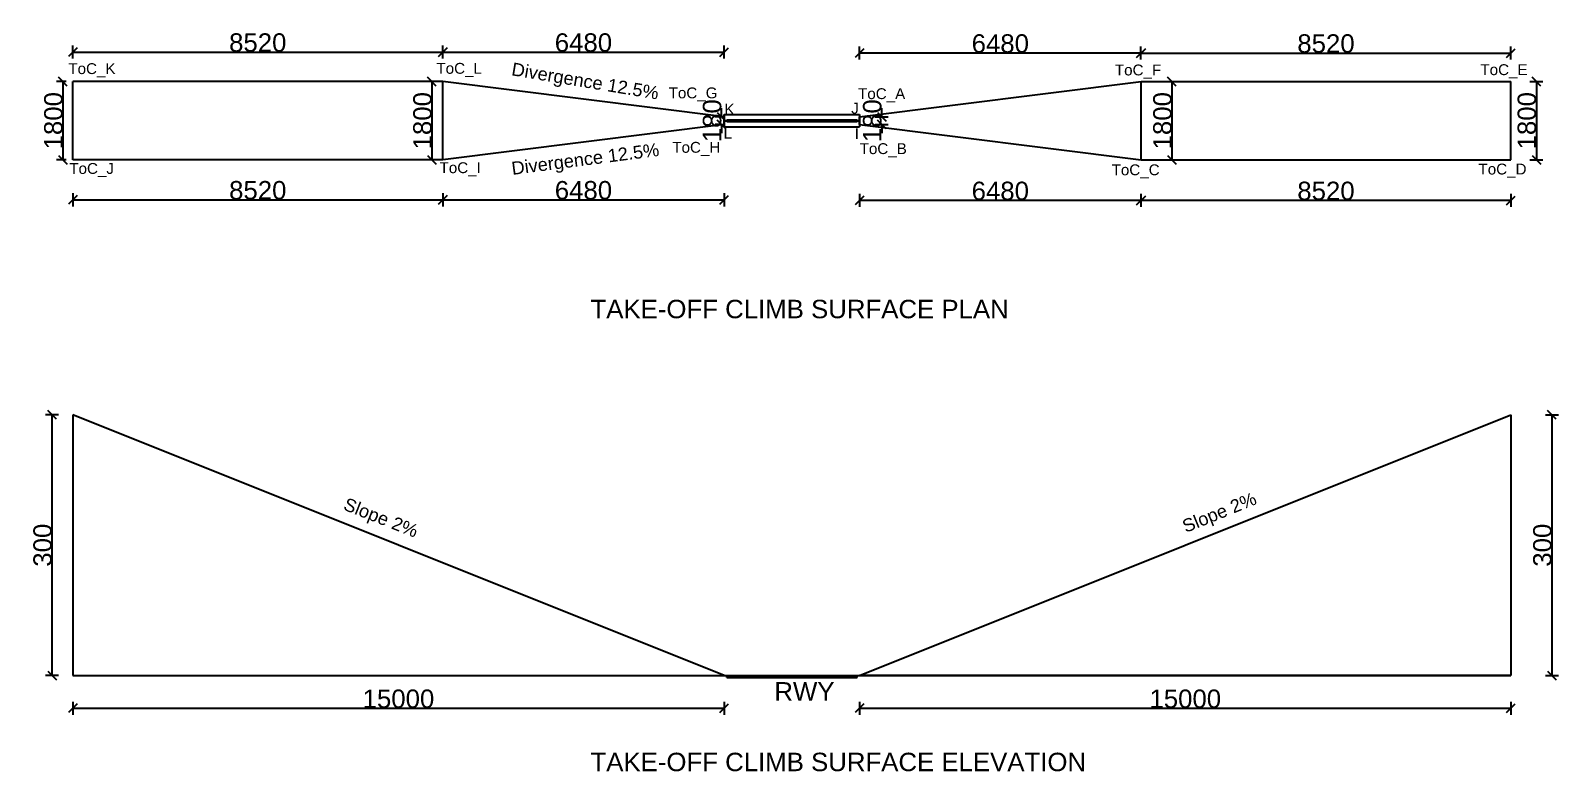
# Model space of a CAD drawing. Header units: metres. Extents: x 53499 to 358985, y 19300 to 120860.
# Drawn here: x 167965 to 203150, y 19300 to 36365 of the extents above; entities that cross this region are included whole.
import ezdxf

# ---------------------------------------------------------------- set-up
doc = ezdxf.new("R2010")
doc.units = ezdxf.units.M
doc.header["$MEASUREMENT"] = 0
doc.linetypes.add('ACAD_ISO02W100', pattern=[15, 12, -3])
for name, color, linetype in [('Approach', 20, 'Continuous'), ('Approach Elev', 132, 'Continuous'), ('Dimtxt', 82, 'Continuous'), ('Runway', 10, 'Continuous'), ('RWY CL', 80, 'ACAD_ISO02W100'), ('RWY Strip', 160, 'Continuous'), ('Text', 240, 'Continuous'), ('ToC', 200, 'Continuous')]:
    doc.layers.add(name, color=color, linetype=linetype)
doc.styles.add('Dimtxt', font='arial.ttf', dxfattribs={"height": 425})
doc.styles.get("Standard").update_dxf_attribs({"font": 'arial.ttf', "height": 425})
doc.styles.add('style1', font='arial.ttf', dxfattribs={"height": 250})
doc.dimstyles.new('Elev standard', dxfattribs={"dimtxt": 425, "dimasz": 200, "dimexe": 150, "dimexo": 150, "dimgap": 0.09, "dimtad": 1, "dimdec": 0, "dimlfac": 0.05, "dimzin": 0, "dimdsep": 46, "dimtxsty": 'Dimtxt', "dimblk": 'OBLIQUE', "dimcen": 0.09, "dimclrt": 256, "dimadec": 0, "dimazin": 0, "dimtfac": 1, "dimtdec": 0, "dimtix": 1, "dimtofl": 0, "dimtmove": 0, "dimatfit": 0, "dimfxl": 150, "dimfxlon": 1, "dimtolj": 1, "dimtzin": 0, "dimarcsym": 0})
doc.dimstyles.get("Standard").update_dxf_attribs({"dimtxt": 425, "dimasz": 200, "dimexe": 150, "dimexo": 150, "dimgap": 0.09, "dimtad": 1, "dimdec": 0, "dimzin": 0, "dimdsep": 46, "dimtxsty": 'Dimtxt', "dimblk": 'OBLIQUE', "dimcen": 0.09, "dimclrt": 256, "dimadec": 0, "dimazin": 0, "dimtfac": 1, "dimtdec": 0, "dimtix": 1, "dimtofl": 0, "dimtmove": 0, "dimatfit": 0, "dimfxl": 150, "dimfxlon": 1, "dimtolj": 1, "dimtzin": 0, "dimarcsym": 0})

# ---------------------------------------------------------------- blocks, each defined once
blk = doc.blocks.new('_Oblique')
at = {"color": 0, "linetype": 'ByBlock', "lineweight": -2}
blk.add_line((-0.5, -0.5), (0.5, 0.5), dxfattribs=at)
blk = doc.blocks.new('*D36')
at = {"layer": 'Defpoints', "color": 0, "transparency": 16777216}
for p in [(202057, 35188), (202057, 33388), (202642, 33388)]:
    blk.add_point(p, dxfattribs=at)
at = {"layer": 'Dimtxt', "color": 0, "lineweight": -2, "transparency": 16777216}
for p, q in [((202492, 35188), (202792, 35188)), ((202642, 35188), (202642, 33388)), ((202492, 33388), (202792, 33388))]:
    blk.add_line(p, q, dxfattribs=at)
at = {"layer": 'Dimtxt', "color": 0, "lineweight": -2, "transparency": 16777216, "xscale": 200, "yscale": 200, "zscale": 200}
for p, rotation in [((202642, 35188), 90), ((202642, 33388), 270)]:
    blk.add_blockref('_Oblique', p, dxfattribs=dict(at, rotation=rotation))
at = {"layer": 'Dimtxt', "transparency": 16777216, "insert": (202425, 34288), "char_height": 425, "attachment_point": 5, "rotation": 90, "style": 'Dimtxt'}
blk.add_mtext('\\A1;1800', dxfattribs=at)
blk = doc.blocks.new('*D38')
at = {"layer": 'Defpoints', "color": 0, "transparency": 16777216}
for p in [(168937, 35188), (168710, 33388), (168937, 33388)]:
    blk.add_point(p, dxfattribs=at)
at = {"layer": 'Dimtxt', "color": 0, "lineweight": -2, "transparency": 16777216}
for p, q in [((168787, 35188), (168560, 35188)), ((168710, 35188), (168710, 33388)), ((168787, 33388), (168560, 33388))]:
    blk.add_line(p, q, dxfattribs=at)
at = {"layer": 'Dimtxt', "color": 0, "lineweight": -2, "transparency": 16777216, "xscale": 200, "yscale": 200, "zscale": 200}
for p, rotation in [((168710, 35188), 90), ((168710, 33388), 270)]:
    blk.add_blockref('_Oblique', p, dxfattribs=dict(at, rotation=rotation))
at = {"layer": 'Dimtxt', "transparency": 16777216, "insert": (168493, 34288), "char_height": 425, "attachment_point": 5, "rotation": 90, "style": 'Dimtxt'}
blk.add_mtext('\\A1;1800', dxfattribs=at)
blk = doc.blocks.new('*D39')
at = {"layer": 'Defpoints', "color": 0, "transparency": 16777216}
for p in [(177457, 35869), (168937, 35188), (177457, 35188)]:
    blk.add_point(p, dxfattribs=at)
at = {"layer": 'Dimtxt', "color": 0, "lineweight": -2, "transparency": 16777216}
for p, q in [((168937, 35719), (168937, 36019)), ((177457, 35719), (177457, 36019)), ((168937, 35869), (177457, 35869))]:
    blk.add_line(p, q, dxfattribs=at)
at = {"layer": 'Dimtxt', "color": 0, "lineweight": -2, "transparency": 16777216, "xscale": 200, "yscale": 200, "zscale": 200, "rotation": 180}
blk.add_blockref('_Oblique', (168937, 35869), dxfattribs=at)
at = {"layer": 'Dimtxt', "color": 0, "lineweight": -2, "transparency": 16777216, "xscale": 200, "yscale": 200, "zscale": 200}
blk.add_blockref('_Oblique', (177457, 35869), dxfattribs=at)
at = {"layer": 'Dimtxt', "transparency": 16777216, "insert": (173197, 36086), "char_height": 425, "attachment_point": 5, "style": 'Dimtxt'}
blk.add_mtext('\\A1;8520', dxfattribs=at)
blk = doc.blocks.new('*D40')
at = {"layer": 'Defpoints', "color": 0, "transparency": 16777216}
for p in [(183937, 35869), (177457, 35188), (183937, 34378)]:
    blk.add_point(p, dxfattribs=at)
at = {"layer": 'Dimtxt', "color": 0, "lineweight": -2, "transparency": 16777216}
for p, q in [((177457, 35719), (177457, 36019)), ((183937, 35719), (183937, 36019)), ((177457, 35869), (183937, 35869))]:
    blk.add_line(p, q, dxfattribs=at)
at = {"layer": 'Dimtxt', "color": 0, "lineweight": -2, "transparency": 16777216, "xscale": 200, "yscale": 200, "zscale": 200, "rotation": 180}
blk.add_blockref('_Oblique', (177457, 35869), dxfattribs=at)
at = {"layer": 'Dimtxt', "color": 0, "lineweight": -2, "transparency": 16777216, "xscale": 200, "yscale": 200, "zscale": 200}
blk.add_blockref('_Oblique', (183937, 35869), dxfattribs=at)
at = {"layer": 'Dimtxt', "transparency": 16777216, "insert": (180697, 36086), "char_height": 425, "attachment_point": 5, "style": 'Dimtxt'}
blk.add_mtext('\\A1;6480', dxfattribs=at)
blk = doc.blocks.new('*D41')
at = {"layer": 'Defpoints', "color": 0, "transparency": 16777216}
for p in [(168937, 33388), (177457, 33388), (177457, 32466)]:
    blk.add_point(p, dxfattribs=at)
at = {"layer": 'Dimtxt', "color": 0, "lineweight": -2, "transparency": 16777216}
for p, q in [((168937, 32616), (168937, 32316)), ((168937, 32466), (177457, 32466)), ((177457, 32616), (177457, 32316))]:
    blk.add_line(p, q, dxfattribs=at)
at = {"layer": 'Dimtxt', "color": 0, "lineweight": -2, "transparency": 16777216, "xscale": 200, "yscale": 200, "zscale": 200, "rotation": 180}
blk.add_blockref('_Oblique', (168937, 32466), dxfattribs=at)
at = {"layer": 'Dimtxt', "color": 0, "lineweight": -2, "transparency": 16777216, "xscale": 200, "yscale": 200, "zscale": 200}
blk.add_blockref('_Oblique', (177457, 32466), dxfattribs=at)
at = {"layer": 'Dimtxt', "transparency": 16777216, "insert": (173197, 32684), "char_height": 425, "attachment_point": 5, "style": 'Dimtxt'}
blk.add_mtext('\\A1;8520', dxfattribs=at)
blk = doc.blocks.new('*D42')
at = {"layer": 'Defpoints', "color": 0, "transparency": 16777216}
for p in [(183937, 34198), (177457, 33388), (183937, 32466)]:
    blk.add_point(p, dxfattribs=at)
at = {"layer": 'Dimtxt', "color": 0, "lineweight": -2, "transparency": 16777216}
for p, q in [((177457, 32616), (177457, 32316)), ((177457, 32466), (183937, 32466)), ((183937, 32616), (183937, 32316))]:
    blk.add_line(p, q, dxfattribs=at)
at = {"layer": 'Dimtxt', "color": 0, "lineweight": -2, "transparency": 16777216, "xscale": 200, "yscale": 200, "zscale": 200, "rotation": 180}
blk.add_blockref('_Oblique', (177457, 32466), dxfattribs=at)
at = {"layer": 'Dimtxt', "color": 0, "lineweight": -2, "transparency": 16777216, "xscale": 200, "yscale": 200, "zscale": 200}
blk.add_blockref('_Oblique', (183937, 32466), dxfattribs=at)
at = {"layer": 'Dimtxt', "transparency": 16777216, "insert": (180697, 32684), "char_height": 425, "attachment_point": 5, "style": 'Dimtxt'}
blk.add_mtext('\\A1;6480', dxfattribs=at)
blk = doc.blocks.new('*D43')
at = {"layer": 'Defpoints', "color": 0, "transparency": 16777216}
for p in [(187057, 35847), (193537, 35188), (187057, 34378)]:
    blk.add_point(p, dxfattribs=at)
at = {"layer": 'Dimtxt', "color": 0, "lineweight": -2, "transparency": 16777216}
for p, q in [((187057, 35697), (187057, 35997)), ((193537, 35697), (193537, 35997)), ((193537, 35847), (187057, 35847))]:
    blk.add_line(p, q, dxfattribs=at)
at = {"layer": 'Dimtxt', "color": 0, "lineweight": -2, "transparency": 16777216, "xscale": 200, "yscale": 200, "zscale": 200, "rotation": 180}
blk.add_blockref('_Oblique', (187057, 35847), dxfattribs=at)
at = {"layer": 'Dimtxt', "color": 0, "lineweight": -2, "transparency": 16777216, "xscale": 200, "yscale": 200, "zscale": 200}
blk.add_blockref('_Oblique', (193537, 35847), dxfattribs=at)
at = {"layer": 'Dimtxt', "transparency": 16777216, "insert": (190297, 36064), "char_height": 425, "attachment_point": 5, "style": 'Dimtxt'}
blk.add_mtext('\\A1;6480', dxfattribs=at)
blk = doc.blocks.new('*D44')
at = {"layer": 'Defpoints', "color": 0, "transparency": 16777216}
for p in [(202057, 35847), (193537, 35188), (202057, 35188)]:
    blk.add_point(p, dxfattribs=at)
at = {"layer": 'Dimtxt', "color": 0, "lineweight": -2, "transparency": 16777216}
for p, q in [((193537, 35697), (193537, 35997)), ((202057, 35697), (202057, 35997)), ((193537, 35847), (202057, 35847))]:
    blk.add_line(p, q, dxfattribs=at)
at = {"layer": 'Dimtxt', "color": 0, "lineweight": -2, "transparency": 16777216, "xscale": 200, "yscale": 200, "zscale": 200, "rotation": 180}
blk.add_blockref('_Oblique', (193537, 35847), dxfattribs=at)
at = {"layer": 'Dimtxt', "color": 0, "lineweight": -2, "transparency": 16777216, "xscale": 200, "yscale": 200, "zscale": 200}
blk.add_blockref('_Oblique', (202057, 35847), dxfattribs=at)
at = {"layer": 'Dimtxt', "transparency": 16777216, "insert": (197797, 36064), "char_height": 425, "attachment_point": 5, "style": 'Dimtxt'}
blk.add_mtext('\\A1;8520', dxfattribs=at)
blk = doc.blocks.new('*D45')
at = {"layer": 'Defpoints', "color": 0, "transparency": 16777216}
for p in [(193537, 33388), (202057, 33388), (193537, 32452)]:
    blk.add_point(p, dxfattribs=at)
at = {"layer": 'Dimtxt', "color": 0, "lineweight": -2, "transparency": 16777216}
for p, q in [((193537, 32602), (193537, 32302)), ((202057, 32452), (193537, 32452)), ((202057, 32602), (202057, 32302))]:
    blk.add_line(p, q, dxfattribs=at)
at = {"layer": 'Dimtxt', "color": 0, "lineweight": -2, "transparency": 16777216, "xscale": 200, "yscale": 200, "zscale": 200, "rotation": 180}
blk.add_blockref('_Oblique', (193537, 32452), dxfattribs=at)
at = {"layer": 'Dimtxt', "color": 0, "lineweight": -2, "transparency": 16777216, "xscale": 200, "yscale": 200, "zscale": 200}
blk.add_blockref('_Oblique', (202057, 32452), dxfattribs=at)
at = {"layer": 'Dimtxt', "transparency": 16777216, "insert": (197797, 32669), "char_height": 425, "attachment_point": 5, "style": 'Dimtxt'}
blk.add_mtext('\\A1;8520', dxfattribs=at)
blk = doc.blocks.new('*D46')
at = {"layer": 'Defpoints', "color": 0, "transparency": 16777216}
for p in [(187057, 34198), (193537, 33388), (187057, 32452)]:
    blk.add_point(p, dxfattribs=at)
at = {"layer": 'Dimtxt', "color": 0, "lineweight": -2, "transparency": 16777216}
for p, q in [((187057, 32602), (187057, 32302)), ((193537, 32452), (187057, 32452)), ((193537, 32602), (193537, 32302))]:
    blk.add_line(p, q, dxfattribs=at)
at = {"layer": 'Dimtxt', "color": 0, "lineweight": -2, "transparency": 16777216, "xscale": 200, "yscale": 200, "zscale": 200, "rotation": 180}
blk.add_blockref('_Oblique', (187057, 32452), dxfattribs=at)
at = {"layer": 'Dimtxt', "color": 0, "lineweight": -2, "transparency": 16777216, "xscale": 200, "yscale": 200, "zscale": 200}
blk.add_blockref('_Oblique', (193537, 32452), dxfattribs=at)
at = {"layer": 'Dimtxt', "transparency": 16777216, "insert": (190297, 32669), "char_height": 425, "attachment_point": 5, "style": 'Dimtxt'}
blk.add_mtext('\\A1;6480', dxfattribs=at)
blk = doc.blocks.new('*D47')
at = {"layer": 'Defpoints', "color": 0, "transparency": 16777216}
for p in [(193537, 35188), (193537, 33388), (194250, 33388)]:
    blk.add_point(p, dxfattribs=at)
at = {"layer": 'Dimtxt', "color": 0, "lineweight": -2, "transparency": 16777216}
for p, q in [((194100, 35188), (194400, 35188)), ((194250, 35188), (194250, 33388)), ((194100, 33388), (194400, 33388))]:
    blk.add_line(p, q, dxfattribs=at)
at = {"layer": 'Dimtxt', "color": 0, "lineweight": -2, "transparency": 16777216, "xscale": 200, "yscale": 200, "zscale": 200}
for p, rotation in [((194250, 35188), 90), ((194250, 33388), 270)]:
    blk.add_blockref('_Oblique', p, dxfattribs=dict(at, rotation=rotation))
at = {"layer": 'Dimtxt', "transparency": 16777216, "insert": (194033, 34288), "char_height": 425, "attachment_point": 5, "rotation": 90, "style": 'Dimtxt'}
blk.add_mtext('\\A1;1800', dxfattribs=at)
blk = doc.blocks.new('*D48')
at = {"layer": 'Defpoints', "color": 0, "transparency": 16777216}
for p in [(177457, 35188), (177209, 33388), (177457, 33388)]:
    blk.add_point(p, dxfattribs=at)
at = {"layer": 'Dimtxt', "color": 0, "lineweight": -2, "transparency": 16777216}
for p, q in [((177307, 35188), (177059, 35188)), ((177209, 35188), (177209, 33388)), ((177307, 33388), (177059, 33388))]:
    blk.add_line(p, q, dxfattribs=at)
at = {"layer": 'Dimtxt', "color": 0, "lineweight": -2, "transparency": 16777216, "xscale": 200, "yscale": 200, "zscale": 200}
for p, rotation in [((177209, 35188), 90), ((177209, 33388), 270)]:
    blk.add_blockref('_Oblique', p, dxfattribs=dict(at, rotation=rotation))
at = {"layer": 'Dimtxt', "transparency": 16777216, "insert": (176992, 34288), "char_height": 425, "attachment_point": 5, "rotation": 90, "style": 'Dimtxt'}
blk.add_mtext('\\A1;1800', dxfattribs=at)
blk = doc.blocks.new('*D49')
at = {"layer": 'Defpoints', "color": 0, "transparency": 16777216}
for p in [(183880, 34198), (183937, 34378), (183937, 34198)]:
    blk.add_point(p, dxfattribs=at)
at = {"layer": 'Dimtxt', "color": 0, "lineweight": -2, "transparency": 16777216}
for p, q in [((183880, 34378), (183880, 34578)), ((183880, 34378), (183730, 34378)), ((183880, 34198), (183730, 34198)), ((183880, 34198), (183880, 33998))]:
    blk.add_line(p, q, dxfattribs=at)
at = {"layer": 'Dimtxt', "color": 0, "lineweight": -2, "transparency": 16777216, "xscale": 200, "yscale": 200, "zscale": 200}
for p, rotation in [((183880, 34378), 270), ((183880, 34198), 90)]:
    blk.add_blockref('_Oblique', p, dxfattribs=dict(at, rotation=rotation))
at = {"layer": 'Dimtxt', "transparency": 16777216, "insert": (183662, 34288), "char_height": 425, "attachment_point": 5, "rotation": 90, "style": 'Dimtxt'}
blk.add_mtext('\\A1;180', dxfattribs=at)
blk = doc.blocks.new('*D50')
at = {"layer": 'Defpoints', "color": 0, "transparency": 16777216}
for p in [(187057, 34378), (187057, 34198), (187567, 34198)]:
    blk.add_point(p, dxfattribs=at)
at = {"layer": 'Dimtxt', "color": 0, "lineweight": -2, "transparency": 16777216}
for p, q in [((187567, 34378), (187567, 34578)), ((187417, 34378), (187717, 34378)), ((187417, 34198), (187717, 34198)), ((187567, 34198), (187567, 33998))]:
    blk.add_line(p, q, dxfattribs=at)
at = {"layer": 'Dimtxt', "color": 0, "lineweight": -2, "transparency": 16777216, "xscale": 200, "yscale": 200, "zscale": 200}
for p, rotation in [((187567, 34378), 270), ((187567, 34198), 90)]:
    blk.add_blockref('_Oblique', p, dxfattribs=dict(at, rotation=rotation))
at = {"layer": 'Dimtxt', "transparency": 16777216, "insert": (187350, 34288), "char_height": 425, "attachment_point": 5, "rotation": 90, "style": 'Dimtxt'}
blk.add_mtext('\\A1;180', dxfattribs=at)
blk = doc.blocks.new('*D51')
at = {"layer": 'Defpoints', "color": 0, "transparency": 16777216}
for p in [(202057, 27511), (202057, 21511), (203000, 21511)]:
    blk.add_point(p, dxfattribs=at)
at = {"layer": 'Dimtxt', "color": 0, "lineweight": -2, "transparency": 16777216}
for p, q in [((202850, 27511), (203150, 27511)), ((203000, 27511), (203000, 21511)), ((202850, 21511), (203150, 21511))]:
    blk.add_line(p, q, dxfattribs=at)
at = {"layer": 'Dimtxt', "color": 0, "lineweight": -2, "transparency": 16777216, "xscale": 200, "yscale": 200, "zscale": 200}
for p, rotation in [((203000, 27511), 90), ((203000, 21511), 270)]:
    blk.add_blockref('_Oblique', p, dxfattribs=dict(at, rotation=rotation))
at = {"layer": 'Dimtxt', "transparency": 16777216, "insert": (202783, 24511), "char_height": 425, "attachment_point": 5, "rotation": 90, "style": 'Dimtxt'}
blk.add_mtext('\\A1;300', dxfattribs=at)
blk = doc.blocks.new('*D52')
at = {"layer": 'Defpoints', "color": 0, "transparency": 16777216}
for p in [(168461, 27511), (168937, 27511), (168937, 21511)]:
    blk.add_point(p, dxfattribs=at)
at = {"layer": 'Dimtxt', "color": 0, "lineweight": -2, "transparency": 16777216}
for p, q in [((168611, 27511), (168311, 27511)), ((168461, 21511), (168461, 27511)), ((168611, 21511), (168311, 21511))]:
    blk.add_line(p, q, dxfattribs=at)
at = {"layer": 'Dimtxt', "color": 0, "lineweight": -2, "transparency": 16777216, "xscale": 200, "yscale": 200, "zscale": 200}
for p, rotation in [((168461, 27511), 90), ((168461, 21511), 270)]:
    blk.add_blockref('_Oblique', p, dxfattribs=dict(at, rotation=rotation))
at = {"layer": 'Dimtxt', "transparency": 16777216, "insert": (168244, 24511), "char_height": 425, "attachment_point": 5, "rotation": 90, "style": 'Dimtxt'}
blk.add_mtext('\\A1;300', dxfattribs=at)
blk = doc.blocks.new('*D53')
at = {"layer": 'Defpoints', "color": 0, "transparency": 16777216}
for p in [(168937, 21511), (183937, 21511), (183937, 20754)]:
    blk.add_point(p, dxfattribs=at)
at = {"layer": 'Dimtxt', "color": 0, "lineweight": -2, "transparency": 16777216}
for p, q in [((168937, 20904), (168937, 20604)), ((183937, 20904), (183937, 20604)), ((168937, 20754), (183937, 20754))]:
    blk.add_line(p, q, dxfattribs=at)
at = {"layer": 'Dimtxt', "color": 0, "lineweight": -2, "transparency": 16777216, "xscale": 200, "yscale": 200, "zscale": 200, "rotation": 180}
blk.add_blockref('_Oblique', (168937, 20754), dxfattribs=at)
at = {"layer": 'Dimtxt', "color": 0, "lineweight": -2, "transparency": 16777216, "xscale": 200, "yscale": 200, "zscale": 200}
blk.add_blockref('_Oblique', (183937, 20754), dxfattribs=at)
at = {"layer": 'Dimtxt', "transparency": 16777216, "insert": (176437, 20971), "char_height": 425, "attachment_point": 5, "style": 'Dimtxt'}
blk.add_mtext('\\A1;15000', dxfattribs=at)
blk = doc.blocks.new('*D54')
at = {"layer": 'Defpoints', "color": 0, "transparency": 16777216}
for p in [(187057, 21511), (202057, 21511), (202057, 20754)]:
    blk.add_point(p, dxfattribs=at)
at = {"layer": 'Dimtxt', "color": 0, "lineweight": -2, "transparency": 16777216}
for p, q in [((187057, 20904), (187057, 20604)), ((202057, 20904), (202057, 20604)), ((187057, 20754), (202057, 20754))]:
    blk.add_line(p, q, dxfattribs=at)
at = {"layer": 'Dimtxt', "color": 0, "lineweight": -2, "transparency": 16777216, "xscale": 200, "yscale": 200, "zscale": 200, "rotation": 180}
blk.add_blockref('_Oblique', (187057, 20754), dxfattribs=at)
at = {"layer": 'Dimtxt', "color": 0, "lineweight": -2, "transparency": 16777216, "xscale": 200, "yscale": 200, "zscale": 200}
blk.add_blockref('_Oblique', (202057, 20754), dxfattribs=at)
at = {"layer": 'Dimtxt', "transparency": 16777216, "insert": (194557, 20971), "char_height": 425, "attachment_point": 5, "style": 'Dimtxt'}
blk.add_mtext('\\A1;15000', dxfattribs=at)

msp = doc.modelspace()

# ---------------------------------------------------------------- hatches: boundary and pattern name
at = {"layer": 'Approach Elev'}
h = msp.add_hatch(color=256, dxfattribs=at)
h.dxf.hatch_style = 1
h.paths.add_polyline_path([(186997.2, 21511), (183997.2, 21511), (183997.2, 21461), (186997.2, 21461)])

# ---------------------------------------------------------------- linework, layer by layer
at = {"layer": 'Approach'}
for p, q in [((183937.2, 34428.2), (183937.2, 34148.2)), ((187057.2, 34428.2), (187057.2, 34148.2)), ((183997.2, 21461), (186997.2, 21461))]:
    msp.add_line(p, q, dxfattribs=at)
at = {"layer": 'Approach Elev'}
for p, q in [((183997.2, 21461), (183997.2, 21511)), ((186997.2, 21461), (186997.2, 21511))]:
    msp.add_line(p, q, dxfattribs=at)
at = {"layer": 'Dimtxt'}
msp.add_line((168937.2, 21511), (202057.2, 21511), dxfattribs=at)
at = {"layer": 'Runway'}
for p, q in [((183997.2, 34310.7), (186997.2, 34310.7)), ((183997.2, 34265.7), (183997.2, 34310.7)), ((183997.2, 34310.7), (183997.2, 34265.7)), ((186997.2, 34265.7), (183997.2, 34265.7)), ((186997.2, 34310.7), (186997.2, 34265.7))]:
    msp.add_line(p, q, dxfattribs=at)
at = {"layer": 'RWY CL'}
msp.add_line((183997.2, 34288.2), (186997.2, 34288.2), dxfattribs=at)
at = {"layer": 'RWY Strip'}
for p, q in [((183937.2, 34148.2), (183937.2, 34428.2)), ((183937.2, 34428.2), (187057.2, 34428.2)), ((183937.2, 34428.2), (183937.2, 34148.2)), ((183937.2, 34148.2), (187057.2, 34148.2)), ((187057.2, 34428.2), (187057.2, 34148.2))]:
    msp.add_line(p, q, dxfattribs=at)
at = {"layer": 'ToC'}
for p, q in [((168937.2, 33388.2), (168937.2, 35188.2)), ((177457.2, 35188.2), (168937.2, 35188.2)), ((177457.2, 33388.2), (177457.2, 35188.2)), ((183937.2, 34378.2), (177457.2, 35188.2)), ((187057.2, 34378.2), (193537.2, 35188.2)), ((193537.2, 33388.2), (193537.2, 35188.2)), ((193537.2, 35188.2), (202057.2, 35188.2)), ((202057.2, 33388.2), (202057.2, 35188.2)), ((183937.2, 34198.2), (177457.2, 33388.2)), ((183937.2, 34198.2), (183937.2, 34378.2)), ((187057.2, 34198.2), (187057.2, 34378.2)), ((187057.2, 34198.2), (193537.2, 33388.2)), ((177457.2, 33388.2), (168937.2, 33388.2)), ((193537.2, 33388.2), (202057.2, 33388.2)), ((183937.2, 21511), (168937.2, 27511)), ((168937.2, 27511), (168937.2, 21511)), ((187057.2, 21511), (202057.2, 27511)), ((202057.2, 27511), (202057.2, 21511)), ((168937.2, 21511), (183937.2, 21511)), ((202057.2, 21511), (187057.2, 21511))]:
    msp.add_line(p, q, dxfattribs=at)

# ---------------------------------------------------------------- texts
at = {"layer": 'Approach', "char_height": 300, "attachment_point": 1}
for s, insert, rotation in [('Divergence 12.5%', (179075, 35632.6), 350.54926), ('Divergence 12.5%\\P', (179022.6, 33337.4), 7.3842), ('Slope 2%', (194453.2, 25069.6), 22.1485), ('Slope 2%', (175255.3, 25616.6), 338.48849)]:
    msp.add_mtext_dynamic_manual_height_columns(s, width=7851.1, gutter_width=2125, heights=[850.8], dxfattribs=dict(at, insert=insert, rotation=rotation))
at = {"layer": 'Approach', "char_height": 425, "attachment_point": 1, "style": 'Dimtxt'}
for s, insert in [('TAKE-OFF CLIMB SURFACE PLAN', (180859.6, 30163.5)), ('TAKE-OFF CLIMB SURFACE ELEVATION', (180859.6, 19730.7))]:
    msp.add_mtext_dynamic_manual_height_columns(s, width=13303.507, gutter_width=2125, heights=[0], dxfattribs=dict(at, insert=insert))
at = {"layer": 'Dimtxt', "insert": (185093.7, 21356.5), "char_height": 425, "attachment_point": 1, "style": 'Dimtxt'}
msp.add_mtext_dynamic_manual_height_columns('RWY', width=1650.888, gutter_width=1000, heights=[0], dxfattribs=at)
at = {"layer": 'Text', "char_height": 250, "attachment_point": 3, "style": 'style1'}
for s, width, insert in [('ToC_K', 99.134, (169921.7, 35613.3)), ('ToC_L', 99.134, (178359.5, 35620)), ('ToC_F', 99.134, (194002.4, 35582.3)), ('ToC_E', 99.134, (202440.2, 35589)), ('ToC_G', 99.134, (183784.1, 35054.4)), ('ToC_A', 99.134, (188107.8, 35036.4)), ('K', 99.134, (184174.7, 34680.7)), ('J', 99.134, (187037.5, 34700.4)), ('ToC_H', 99.134, (183849.4, 33800.6)), ('L', 200, (184118.4, 34127.2)), ('I', 200, (187041.2, 34113.8)), ('ToC_B', 99.134, (188144.1, 33770.3)), ('ToC_J', 99.134, (169885.2, 33313.4)), ('ToC_I', 99.134, (178334.5, 33330.9)), ('ToC_C', 99.134, (193965.9, 33282.4)), ('ToC_D', 99.134, (202415.2, 33299.9))]:
    msp.add_mtext_dynamic_manual_height_columns(s, width=width, gutter_width=1, heights=[0], dxfattribs=dict(at, insert=insert))

# ---------------------------------------------------------------- dimensions: what is measured, and where the dimension line sits
at = {"layer": 'Dimtxt'}
for base, p1, p2, picture, middle in [((177457.2, 35869.3), (168937.2, 35188.2), (177457.2, 35188.2), '*D39', (173197.2, 36086.4)), ((187057.2, 35846.5), (193537.2, 35188.2), (187057.2, 34378.2), '*D43', (190297.2, 36063.6)), ((177457.2, 32466.4), (168937.2, 33388.2), (177457.2, 33388.2), '*D41', (173197.2, 32683.5)), ((193537.2, 32452), (202057.2, 33388.2), (193537.2, 33388.2), '*D45', (197797.2, 32669.1)), ((183937.2, 20754.1), (168937.2, 21511), (183937.2, 21511), '*D53', (176437.2, 20971.2)), ((202057.2, 20754.1), (187057.2, 21511), (202057.2, 21511), '*D54', (194557.2, 20971.2))]:
    dim = msp.add_linear_dim(base=base, p1=p1, p2=p2, dimstyle='Standard', dxfattribs=at)
    dim.commit()
    dim.dimension.update_dxf_attribs({"geometry": picture, "text_midpoint": middle})
for base, p1, p2, picture, middle in [((183937.2, 35869.3), (177457.2, 35188.2), (183937.2, 34378.2), '*D40', (180697.2, 36086.4)), ((202057.2, 35846.5), (193537.2, 35188.2), (202057.2, 35188.2), '*D44', (197797.2, 36063.6)), ((183937.2, 32466.4), (177457.2, 33388.2), (183937.2, 34198.2), '*D42', (180697.2, 32683.5)), ((187057.2, 32452), (193537.2, 33388.2), (187057.2, 34198.2), '*D46', (190297.2, 32669.1))]:
    dim = msp.add_linear_dim(base=base, p1=p1, p2=p2, dimstyle='Standard', override={"dimtmove": 1}, dxfattribs=at)
    dim.commit()
    dim.dimension.update_dxf_attribs({"geometry": picture, "text_midpoint": middle})
for base, p1, p2, dimstyle, picture, middle in [((168710.4, 33388.2), (168937.2, 35188.2), (168937.2, 33388.2), 'Standard', '*D38', (168493.3, 34288.2)), ((177209.5, 33388.2), (177457.2, 35188.2), (177457.2, 33388.2), 'Standard', '*D48', (176992.4, 34288.2)), ((194249.8, 33388.2), (193537.2, 35188.2), (193537.2, 33388.2), 'Standard', '*D47', (194032.7, 34288.2)), ((202642, 33388.2), (202057.2, 35188.2), (202057.2, 33388.2), 'Standard', '*D36', (202424.9, 34288.2)), ((183879.6, 34198.2), (183937.2, 34378.2), (183937.2, 34198.2), 'Standard', '*D49', (183662.5, 34288.2)), ((187566.7, 34198.2), (187057.2, 34378.2), (187057.2, 34198.2), 'Standard', '*D50', (187349.6, 34288.2)), ((168460.8, 27511), (168937.2, 21511), (168937.2, 27511), 'Elev standard', '*D52', (168243.6, 24511))]:
    dim = msp.add_linear_dim(base=base, p1=p1, p2=p2, angle=90, dimstyle=dimstyle, dxfattribs=at)
    dim.commit()
    dim.dimension.update_dxf_attribs({"geometry": picture, "text_midpoint": middle})
dim = msp.add_aligned_dim(p1=(202057.2, 27511), p2=(202057.2, 21511), distance=943.2, dimstyle='Elev standard', dxfattribs=at)
dim.commit()
dim.dimension.update_dxf_attribs({"geometry": '*D51', "text_midpoint": (202783.1, 24511)})

doc.saveas('drawing.dxf')
